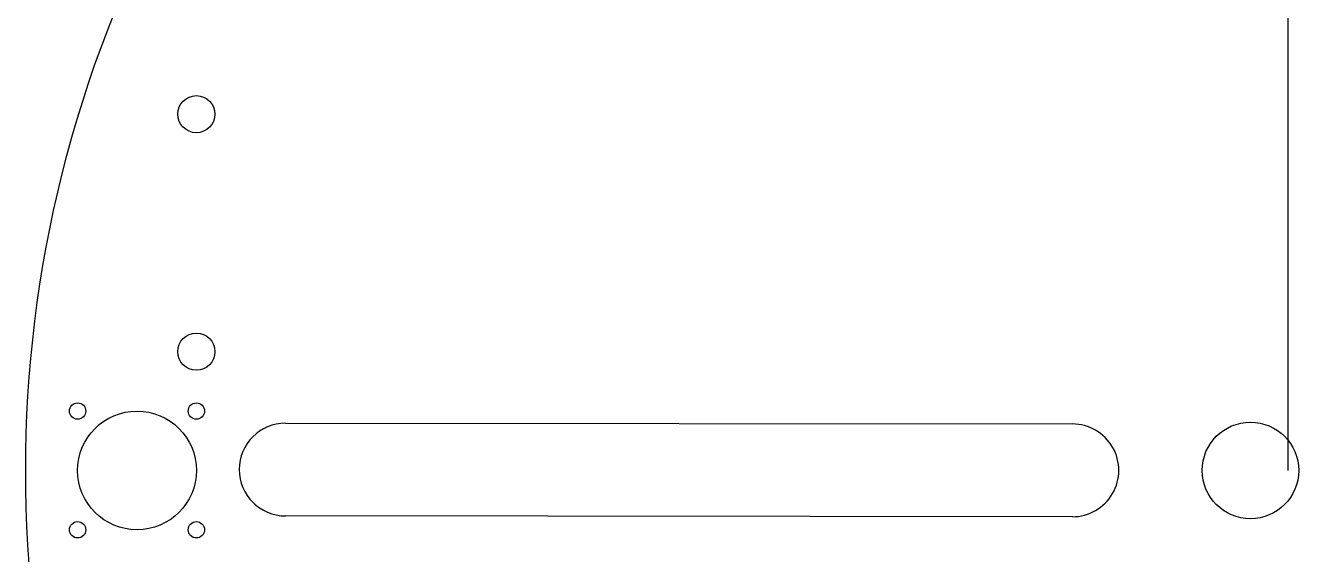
# Model space of a CAD drawing. Header units: millimetres. Extents: x -165 to 165, y -165 to 165.
# Drawn here: x -165 to 8.1, y -11.3 to 59.9 of the extents above; entities that cross this region are included whole.
import ezdxf

# ---------------------------------------------------------------- set-up
doc = ezdxf.new("R2010")
doc.units = ezdxf.units.MM
doc.layers.get('0').update_dxf_attribs({"linetype": 'CONTINUOUS'})

msp = doc.modelspace()

# ---------------------------------------------------------------- linework, layer by layer
for p, q in [((5.1, 0), (5.1, 144)), ((-129.98, 6.37), (-23.98, 6.26)), ((-23.98, -6.24), (-130, -6.13))]:
    msp.add_line(p, q)
msp.add_lwpolyline([(78.1, 145.35), (111.73, 111.72), (145.35, 78.1, -0.251655), (145.35, -78.1), (111.73, -111.72), (78.1, -145.35, -0.251655), (-78.1, -145.35), (-111.72, -111.72), (-145.34, -78.1, -0.251655), (-145.34, 78.1), (-111.72, 111.72), (-78.1, 145.35, -0.251655)], format="xyb", close=True)
for centre, radius in [((-142, 48), 2.5), ((-142, 16), 2.5), ((-158, 8), 1.1), ((-142, 8), 1.1), ((-150, 0), 8), ((0, 0), 6.5), ((-158, -8), 1.1), ((-142, -8), 1.1)]:
    msp.add_circle(centre, radius)
for centre, start, end in [((-129.99, 0.12), 89.9365, 269.9365), ((-23.98, 0.01), -90.0185, 90)]:
    msp.add_arc(centre, 6.25, start, end)

doc.saveas('drawing.dxf')
